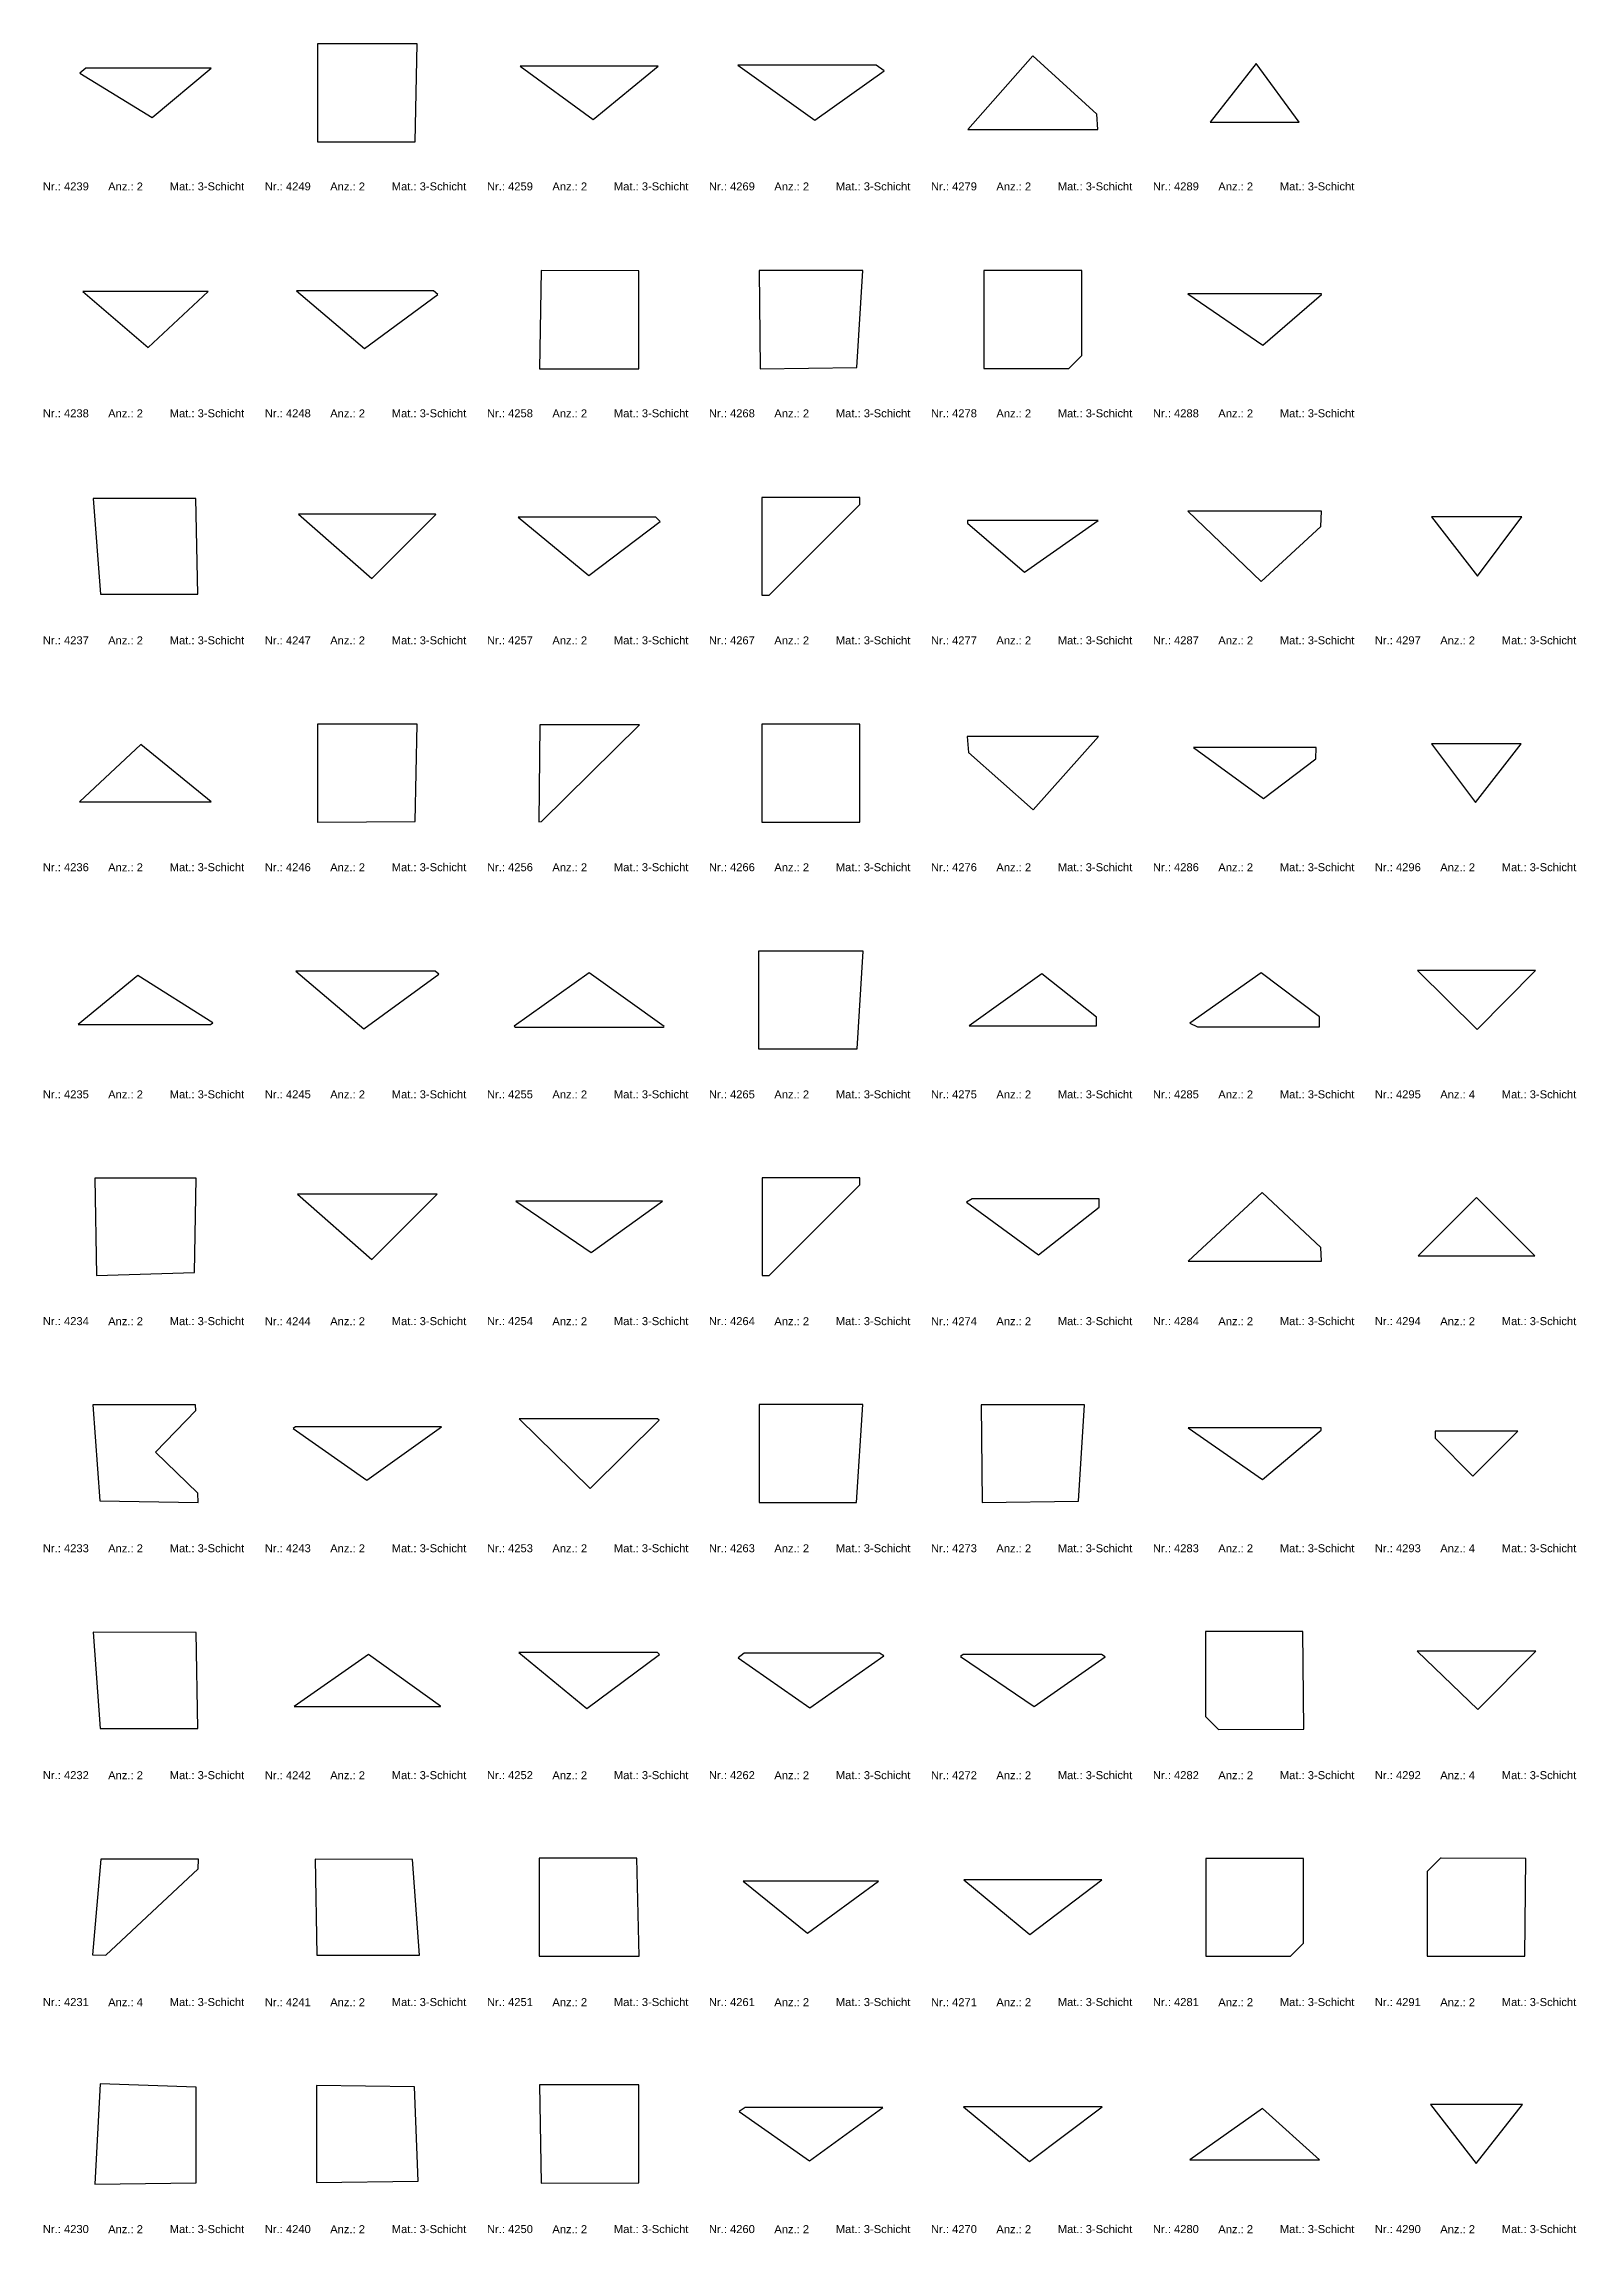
# Model space of a CAD drawing. Header units: millimetres. Extents: x -1099 to 66227, y -20588 to 1633.
# Drawn here: x 50685 to 66227, y -20588 to 1614 of the extents above; entities that cross this region are included whole.
import ezdxf

# ---------------------------------------------------------------- set-up
doc = ezdxf.new("R2010")
doc.units = ezdxf.units.MM
doc.header["$LTSCALE"] = 12.5
doc.layers.add('CURVES', color=1, linetype='Continuous', true_color=0xff0000)
doc.layers.add('TEXT', color=1, linetype='Continuous', true_color=0xff0000)
doc.styles.add('ARIAL_REGULAR', font='arial.ttf')

msp = doc.modelspace()

# ---------------------------------------------------------------- linework, layer by layer
at = {"layer": 'CURVES'}
for points in [[(54471, 1614), (53461, 1614), (53461, 620), (54452, 620)], [(52383, 1367), (51110, 1367), (51049, 1317), (51784, 867)], [(56913, 1388), (55517, 1388), (56257, 847), (56915, 1386)], [(59126, 1396), (57724, 1396), (58505, 838), (58506, 838), (59208, 1339)], [(61365, 900), (60715, 1490), (60056, 744), (61375, 744)], [(62980, 1414), (62515, 820), (63417, 820)], [(56720, -690), (55730, -684), (55712, -1681), (56720, -1681)], [(58991, -684), (57942, -684), (57949, -1681), (57950, -1681), (58932, -1668)], [(61213, -687), (60218, -687), (60218, -1679), (61081, -1679), (61213, -1546)], [(52352, -900), (51080, -900), (51743, -1465)], [(54636, -890), (53249, -890), (53939, -1476), (54683, -930)], [(63642, -922), (62289, -922), (63049, -1444), (63643, -928)], [(52228, -2997), (51185, -2997), (51260, -3969), (52248, -3969)], [(58962, -2987), (57969, -2987), (57969, -3978), (58042, -3978), (58962, -3059)], [(54657, -3156), (53270, -3156), (54011, -3810), (54662, -3159)], [(56891, -3187), (55496, -3187), (56214, -3779), (56937, -3230)], [(61380, -3220), (60054, -3220), (60052, -3246), (60630, -3745)], [(63645, -3126), (62287, -3126), (63032, -3839), (63637, -3280)], [(65674, -3182), (64758, -3182), (65225, -3784)], [(54471, -5285), (53461, -5285), (53461, -6281), (53463, -6281), (54453, -6273)], [(56726, -5291), (55717, -5291), (55706, -6275), (55706, -6275), (55733, -6272)], [(58962, -5286), (57969, -5286), (57969, -6279), (58962, -6279)], [(51669, -5493), (51048, -6072), (52384, -6072)], [(61381, -5411), (60050, -5411), (60062, -5573), (60718, -6155)], [(63588, -5524), (62344, -5524), (63055, -6041), (63587, -5636)], [(65670, -5485), (64761, -5485), (65207, -6080)], [(58996, -7586), (57935, -7586), (57935, -8579), (58935, -8579)], [(52399, -8315), (51638, -7834), (51034, -8332), (52377, -8332)], [(54656, -7791), (53242, -7791), (53932, -8374), (54690, -7821)], [(56978, -8352), (56215, -7806), (55455, -8349), (55470, -8359), (56968, -8359)], [(61361, -8257), (60808, -7819), (60070, -8346), (61361, -8346)], [(63622, -8255), (63031, -7809), (62309, -8318), (62385, -8356), (63623, -8356)], [(65815, -7785), (64616, -7785), (65222, -8381)], [(52230, -9890), (51203, -9890), (51220, -10875), (52212, -10846)], [(58961, -9887), (57970, -9887), (57970, -10878), (58041, -10878), (58961, -9958)], [(54674, -10052), (53258, -10052), (54013, -10713)], [(56960, -10123), (55472, -10123), (56237, -10642)], [(61388, -10100), (60101, -10100), (60044, -10132), (60774, -10666), (61388, -10183)], [(63636, -10594), (63043, -10034), (62290, -10731), (63642, -10731)], [(65216, -10087), (65215, -10087), (64624, -10678), (65807, -10678)], [(52250, -13178), (52248, -13084), (51817, -12669), (52226, -12245), (52224, -12187), (51182, -12187), (51252, -13163), (52250, -13178)], [(58992, -12186), (57940, -12186), (57940, -13179), (58926, -13179)], [(61239, -12187), (60193, -12187), (60201, -13179), (60202, -13179), (61180, -13165)], [(54719, -12412), (53237, -12412), (53213, -12428), (53962, -12953)], [(56911, -12330), (55505, -12330), (56226, -13035), (56927, -12343)], [(63640, -12420), (62291, -12420), (63044, -12945), (63640, -12444)], [(65634, -12455), (64797, -12455), (64797, -12526), (65180, -12910)], [(52229, -14498), (51186, -14495), (51258, -15470), (52247, -15470)], [(63456, -14486), (62467, -14486), (62467, -15347), (62599, -15479), (63464, -15477)], [(54709, -15244), (53977, -14720), (53223, -15246), (54707, -15246)], [(56908, -14699), (55502, -14699), (56191, -15266), (56930, -14720)], [(59162, -14706), (57789, -14706), (57727, -14752), (58456, -15260), (59205, -14734)], [(61412, -14720), (60010, -14720), (59982, -14740), (60728, -15246), (61449, -14745)], [(65819, -14687), (64613, -14687), (65228, -15278)], [(52254, -16795), (51264, -16795), (51178, -17765), (51313, -17770), (52251, -16892)], [(54424, -16797), (53436, -16795), (53453, -17770), (54496, -17770)], [(56701, -16786), (55710, -16786), (55710, -17779), (56722, -17779)], [(63462, -16787), (62469, -16787), (62469, -17778), (63330, -17778), (63462, -17646)], [(65715, -16788), (64858, -16786), (64849, -16786), (64716, -16920), (64716, -17779), (65707, -17779)], [(59152, -17018), (57779, -17018), (58431, -17547)], [(61416, -17006), (60015, -17006), (60686, -17559)], [(52230, -19107), (51257, -19074), (51257, -19074), (51203, -20091), (51204, -20091), (52230, -20079)], [(54445, -19103), (53451, -19091), (53451, -19091), (53451, -20073), (53451, -20073), (54481, -20061)], [(56720, -19082), (55711, -19082), (55730, -20082), (56720, -20077)], [(59195, -19312), (57799, -19312), (57736, -19355), (58450, -19853)], [(61420, -19305), (60017, -19305), (60012, -19308), (60683, -19860)], [(65682, -19283), (64750, -19283), (65214, -19881)], [(63046, -19323), (62310, -19843), (63622, -19843)]]:
    msp.add_lwpolyline(points, close=True, dxfattribs=at)

# ---------------------------------------------------------------- texts
at = {"layer": 'TEXT', "attachment_point": 7, "style": 'ARIAL_REGULAR'}
for s, insert, char_height, width in [('Nr.: 4239', (50676, 126), 81.1, 1080.49), ('Anz.: 2', (51338, 126), 81.1, 853.81), ('Mat.: 3-Schicht', (51962, 126), 81.15, 1665.28), ('Nr.: 4249', (52927, 126), 81.1, 1080.49), ('Anz.: 2', (53590, 126), 81.1, 853.81), ('Mat.: 3-Schicht', (54214, 126), 81.15, 1665.28), ('Nr.: 4259', (55180, 126), 81.1, 1080.49), ('Anz.: 2', (55843, 126), 81.1, 853.81), ('Mat.: 3-Schicht', (56467, 126), 81.15, 1665.28), ('Nr.: 4269', (57431, 126), 81.1, 1080.49), ('Anz.: 2', (58094, 126), 81.1, 853.81), ('Mat.: 3-Schicht', (58718, 126), 81.15, 1665.28), ('Nr.: 4279', (59683, 126), 81.1, 1080.49), ('Anz.: 2', (60346, 126), 81.1, 853.81), ('Mat.: 3-Schicht', (60969, 126), 81.15, 1665.28), ('Nr.: 4289', (61934, 126), 81.1, 1080.49), ('Anz.: 2', (62597, 126), 81.1, 853.81), ('Mat.: 3-Schicht', (63221, 126), 81.15, 1665.28), ('Nr.: 4238', (50676, -2175), 81.1, 1080.49), ('Anz.: 2', (51338, -2175), 81.1, 853.81), ('Mat.: 3-Schicht', (51962, -2175), 81.15, 1665.28), ('Nr.: 4248', (52927, -2175), 81.1, 1080.49), ('Anz.: 2', (53590, -2175), 81.1, 853.81), ('Mat.: 3-Schicht', (54214, -2175), 81.15, 1665.28), ('Nr.: 4258', (55180, -2175), 81.1, 1080.49), ('Anz.: 2', (55843, -2175), 81.1, 853.81), ('Mat.: 3-Schicht', (56467, -2175), 81.15, 1665.28), ('Nr.: 4268', (57431, -2175), 81.1, 1080.49), ('Anz.: 2', (58094, -2175), 81.1, 853.81), ('Mat.: 3-Schicht', (58718, -2175), 81.15, 1665.28), ('Nr.: 4278', (59683, -2175), 81.1, 1080.49), ('Anz.: 2', (60346, -2175), 81.1, 853.81), ('Mat.: 3-Schicht', (60969, -2175), 81.15, 1665.28), ('Nr.: 4288', (61934, -2175), 81.1, 1080.49), ('Anz.: 2', (62597, -2175), 81.1, 853.81), ('Mat.: 3-Schicht', (63221, -2175), 81.15, 1665.28), ('Nr.: 4237', (50676, -4477), 81.1, 1079.61), ('Anz.: 2', (51338, -4477), 81.1, 853.81), ('Mat.: 3-Schicht', (51962, -4477), 81.15, 1665.28), ('Nr.: 4247', (52927, -4477), 81.1, 1079.61), ('Anz.: 2', (53590, -4477), 81.1, 853.81), ('Mat.: 3-Schicht', (54214, -4477), 81.15, 1665.28), ('Nr.: 4257', (55180, -4477), 81.1, 1079.61), ('Anz.: 2', (55843, -4477), 81.1, 853.81), ('Mat.: 3-Schicht', (56467, -4477), 81.15, 1665.28), ('Nr.: 4267', (57431, -4477), 81.1, 1079.61), ('Anz.: 2', (58094, -4477), 81.1, 853.81), ('Mat.: 3-Schicht', (58718, -4477), 81.15, 1665.28), ('Nr.: 4277', (59683, -4477), 81.1, 1079.61), ('Anz.: 2', (60346, -4477), 81.1, 853.81), ('Mat.: 3-Schicht', (60969, -4477), 81.15, 1665.28), ('Nr.: 4287', (61934, -4477), 81.1, 1079.61), ('Anz.: 2', (62597, -4477), 81.1, 853.81), ('Mat.: 3-Schicht', (63221, -4477), 81.15, 1665.28), ('Nr.: 4297', (64185, -4477), 81.1, 1079.61), ('Anz.: 2', (64848, -4477), 81.1, 853.81), ('Mat.: 3-Schicht', (65472, -4477), 81.15, 1665.28), ('Nr.: 4236', (50676, -6778), 81.1, 1079.61), ('Anz.: 2', (51338, -6778), 81.1, 853.81), ('Mat.: 3-Schicht', (51962, -6778), 81.15, 1665.28), ('Nr.: 4246', (52927, -6778), 81.1, 1079.61), ('Anz.: 2', (53590, -6778), 81.1, 853.81), ('Mat.: 3-Schicht', (54214, -6778), 81.15, 1665.28), ('Nr.: 4256', (55180, -6778), 81.1, 1079.61), ('Anz.: 2', (55843, -6778), 81.1, 853.81), ('Mat.: 3-Schicht', (56467, -6778), 81.15, 1665.28), ('Nr.: 4266', (57431, -6778), 81.1, 1079.61), ('Anz.: 2', (58094, -6778), 81.1, 853.81), ('Mat.: 3-Schicht', (58718, -6778), 81.15, 1665.28), ('Nr.: 4276', (59683, -6778), 81.1, 1079.61), ('Anz.: 2', (60346, -6778), 81.1, 853.81), ('Mat.: 3-Schicht', (60969, -6778), 81.15, 1665.28), ('Nr.: 4286', (61934, -6778), 81.1, 1079.61), ('Anz.: 2', (62597, -6778), 81.1, 853.81), ('Mat.: 3-Schicht', (63221, -6778), 81.15, 1665.28), ('Nr.: 4296', (64185, -6778), 81.1, 1079.61), ('Anz.: 2', (64848, -6778), 81.1, 853.81), ('Mat.: 3-Schicht', (65472, -6778), 81.15, 1665.28), ('Nr.: 4235', (50676, -9081), 81.1, 1081.37), ('Anz.: 2', (51338, -9081), 81.1, 853.81), ('Mat.: 3-Schicht', (51962, -9081), 81.15, 1665.28), ('Nr.: 4245', (52927, -9081), 81.1, 1081.37), ('Anz.: 2', (53590, -9081), 81.1, 853.81), ('Mat.: 3-Schicht', (54214, -9081), 81.15, 1665.28), ('Nr.: 4255', (55180, -9081), 81.1, 1081.37), ('Anz.: 2', (55843, -9081), 81.1, 853.81), ('Mat.: 3-Schicht', (56467, -9081), 81.15, 1665.28), ('Nr.: 4265', (57431, -9081), 81.1, 1081.37), ('Anz.: 2', (58094, -9081), 81.1, 853.81), ('Mat.: 3-Schicht', (58718, -9081), 81.15, 1665.28), ('Nr.: 4275', (59683, -9081), 81.1, 1081.37), ('Anz.: 2', (60346, -9081), 81.1, 853.81), ('Mat.: 3-Schicht', (60969, -9081), 81.15, 1665.28), ('Nr.: 4285', (61934, -9081), 81.1, 1081.37), ('Anz.: 2', (62597, -9081), 81.1, 853.81), ('Mat.: 3-Schicht', (63221, -9081), 81.15, 1665.28), ('Nr.: 4295', (64185, -9081), 81.1, 1081.37), ('Anz.: 4', (64848, -9081), 81.1, 854.69), ('Mat.: 3-Schicht', (65472, -9081), 81.15, 1665.28), ('Nr.: 4234', (50676, -11381), 81.1, 1078.73), ('Anz.: 2', (51338, -11381), 81.1, 853.81), ('Mat.: 3-Schicht', (51962, -11381), 81.15, 1665.28), ('Nr.: 4244', (52927, -11381), 81.1, 1078.73), ('Anz.: 2', (53590, -11381), 81.1, 853.81), ('Mat.: 3-Schicht', (54214, -11381), 81.15, 1665.28), ('Nr.: 4254', (55180, -11381), 81.1, 1078.73), ('Anz.: 2', (55843, -11381), 81.1, 853.81), ('Mat.: 3-Schicht', (56467, -11381), 81.15, 1665.28), ('Nr.: 4264', (57431, -11381), 81.1, 1078.73), ('Anz.: 2', (58094, -11381), 81.1, 853.81), ('Mat.: 3-Schicht', (58718, -11381), 81.15, 1665.28), ('Nr.: 4274', (59683, -11381), 81.1, 1078.73), ('Anz.: 2', (60346, -11381), 81.1, 853.81), ('Mat.: 3-Schicht', (60969, -11381), 81.15, 1665.28), ('Nr.: 4284', (61934, -11381), 81.1, 1078.73), ('Anz.: 2', (62597, -11381), 81.1, 853.81), ('Mat.: 3-Schicht', (63221, -11381), 81.15, 1665.28), ('Nr.: 4294', (64185, -11381), 81.1, 1078.73), ('Anz.: 2', (64848, -11381), 81.1, 853.81), ('Mat.: 3-Schicht', (65472, -11381), 81.15, 1665.28), ('Nr.: 4233', (50676, -13684), 81.1, 1079.61), ('Anz.: 2', (51338, -13684), 81.1, 853.81), ('Mat.: 3-Schicht', (51962, -13684), 81.15, 1665.28), ('Nr.: 4243', (52927, -13684), 81.1, 1079.61), ('Anz.: 2', (53590, -13684), 81.1, 853.81), ('Mat.: 3-Schicht', (54214, -13684), 81.15, 1665.28), ('Nr.: 4253', (55180, -13684), 81.1, 1079.61), ('Anz.: 2', (55843, -13684), 81.1, 853.81), ('Mat.: 3-Schicht', (56467, -13684), 81.15, 1665.28), ('Nr.: 4263', (57431, -13684), 81.1, 1079.61), ('Anz.: 2', (58094, -13684), 81.1, 853.81), ('Mat.: 3-Schicht', (58718, -13684), 81.15, 1665.28), ('Nr.: 4273', (59683, -13684), 81.1, 1079.61), ('Anz.: 2', (60346, -13684), 81.1, 853.81), ('Mat.: 3-Schicht', (60969, -13684), 81.15, 1665.28), ('Nr.: 4283', (61934, -13684), 81.1, 1079.61), ('Anz.: 2', (62597, -13684), 81.1, 853.81), ('Mat.: 3-Schicht', (63221, -13684), 81.15, 1665.28), ('Nr.: 4293', (64185, -13684), 81.1, 1079.61), ('Anz.: 4', (64848, -13684), 81.1, 854.69), ('Mat.: 3-Schicht', (65472, -13684), 81.15, 1665.28), ('Nr.: 4232', (50676, -15985), 81.1, 1077.85), ('Anz.: 2', (51338, -15985), 81.1, 853.81), ('Mat.: 3-Schicht', (51962, -15985), 81.15, 1665.28), ('Nr.: 4242', (52927, -15985), 81.1, 1077.85), ('Anz.: 2', (53590, -15985), 81.1, 853.81), ('Mat.: 3-Schicht', (54214, -15985), 81.15, 1665.28), ('Nr.: 4252', (55180, -15985), 81.1, 1077.85), ('Anz.: 2', (55843, -15985), 81.1, 853.81), ('Mat.: 3-Schicht', (56467, -15985), 81.15, 1665.28), ('Nr.: 4262', (57431, -15985), 81.1, 1077.85), ('Anz.: 2', (58094, -15985), 81.1, 853.81), ('Mat.: 3-Schicht', (58718, -15985), 81.15, 1665.28), ('Nr.: 4272', (59683, -15985), 81.1, 1077.85), ('Anz.: 2', (60346, -15985), 81.1, 853.81), ('Mat.: 3-Schicht', (60969, -15985), 81.15, 1665.28), ('Nr.: 4282', (61934, -15985), 81.1, 1077.85), ('Anz.: 2', (62597, -15985), 81.1, 853.81), ('Mat.: 3-Schicht', (63221, -15985), 81.15, 1665.28), ('Nr.: 4292', (64185, -15985), 81.1, 1077.85), ('Anz.: 4', (64848, -15985), 81.1, 854.69), ('Mat.: 3-Schicht', (65472, -15985), 81.15, 1665.28), ('Nr.: 4231', (50676, -18286), 81.1, 1048.74), ('Anz.: 4', (51338, -18286), 81.1, 854.69), ('Mat.: 3-Schicht', (51962, -18286), 81.15, 1665.28), ('Nr.: 4241', (52927, -18286), 81.1, 1048.74), ('Anz.: 2', (53590, -18286), 81.1, 853.81), ('Mat.: 3-Schicht', (54214, -18286), 81.15, 1665.28), ('Nr.: 4251', (55180, -18286), 81.1, 1048.74), ('Anz.: 2', (55843, -18286), 81.1, 853.81), ('Mat.: 3-Schicht', (56467, -18286), 81.15, 1665.28), ('Nr.: 4261', (57431, -18286), 81.1, 1048.74), ('Anz.: 2', (58094, -18286), 81.1, 853.81), ('Mat.: 3-Schicht', (58718, -18286), 81.15, 1665.28), ('Nr.: 4271', (59683, -18286), 81.1, 1048.74), ('Anz.: 2', (60346, -18286), 81.1, 853.81), ('Mat.: 3-Schicht', (60969, -18286), 81.15, 1665.28), ('Nr.: 4281', (61934, -18286), 81.1, 1048.74), ('Anz.: 2', (62597, -18286), 81.1, 853.81), ('Mat.: 3-Schicht', (63221, -18286), 81.15, 1665.28), ('Nr.: 4291', (64185, -18286), 81.1, 1048.74), ('Anz.: 2', (64848, -18286), 81.1, 853.81), ('Mat.: 3-Schicht', (65472, -18286), 81.15, 1665.28), ('Nr.: 4230', (50676, -20588), 81.1, 1079.61), ('Anz.: 2', (51338, -20588), 81.1, 853.81), ('Mat.: 3-Schicht', (51962, -20588), 81.15, 1665.28), ('Nr.: 4240', (52927, -20588), 81.1, 1079.61), ('Anz.: 2', (53590, -20588), 81.1, 853.81), ('Mat.: 3-Schicht', (54214, -20588), 81.15, 1665.28), ('Nr.: 4250', (55180, -20588), 81.1, 1079.61), ('Anz.: 2', (55843, -20588), 81.1, 853.81), ('Mat.: 3-Schicht', (56467, -20588), 81.15, 1665.28), ('Nr.: 4260', (57431, -20588), 81.1, 1079.61), ('Anz.: 2', (58094, -20588), 81.1, 853.81), ('Mat.: 3-Schicht', (58718, -20588), 81.15, 1665.28), ('Nr.: 4270', (59683, -20588), 81.1, 1079.61), ('Anz.: 2', (60346, -20588), 81.1, 853.81), ('Mat.: 3-Schicht', (60969, -20588), 81.15, 1665.28), ('Nr.: 4280', (61934, -20588), 81.1, 1079.61), ('Anz.: 2', (62597, -20588), 81.1, 853.81), ('Mat.: 3-Schicht', (63221, -20588), 81.15, 1665.28), ('Nr.: 4290', (64185, -20588), 81.1, 1079.61), ('Anz.: 2', (64848, -20588), 81.1, 853.81), ('Mat.: 3-Schicht', (65472, -20588), 81.15, 1665.28)]:
    msp.add_mtext(s, dxfattribs=dict(at, insert=insert, char_height=char_height, width=width))

doc.saveas('drawing.dxf')
